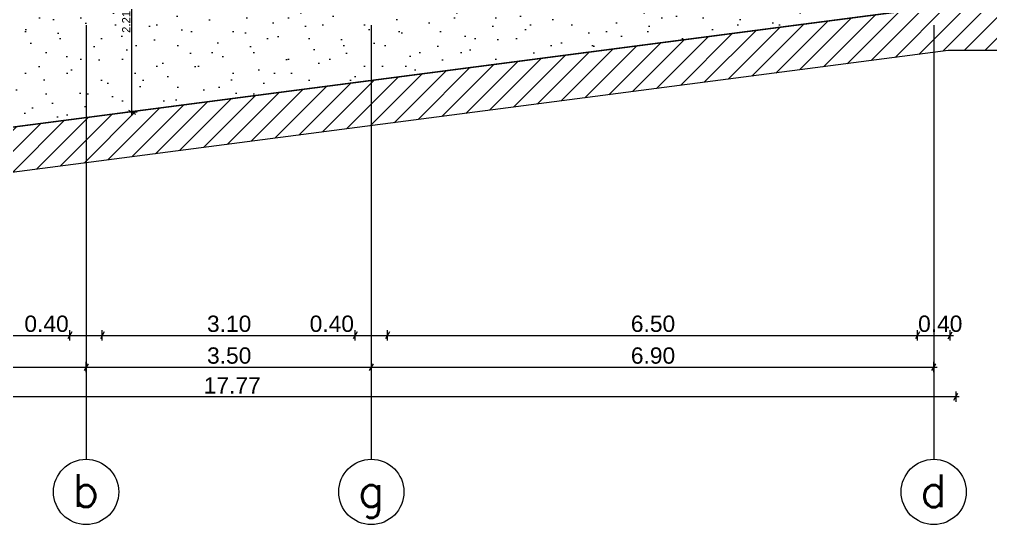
# Model space of a CAD drawing. Header units: millimetres. Extents: x 476571643 to 477489869, y 4620928210 to 4621294454.
# Drawn here: x 477409422 to 477421337, y 4621026817 to 4621033012 of the extents above; entities that cross this region are included whole.
import ezdxf

# ---------------------------------------------------------------- set-up
doc = ezdxf.new("R2010")
doc.units = ezdxf.units.MM
doc.header["$MEASUREMENT"] = 0
for name, color, linetype, lineweight in [('0_Pen_No__42_Pen_No__250_Pen_No__144', 144, 'Continuous', 0), ('2D Drafting - General_Pen_No__7_Pen_No__250', 7, 'Continuous', 0), ('2D Drafting - General_Pen_No__7_Pen_No__7', 7, 'Continuous', 0), ('a-iataki_Pen_No__5_Pen_No__5_Pen_No__142', 142, 'Continuous', 0), ('New_2D Drafting - General_Pen_No__30_Pen_No__9_Pen_No__9_Pen_No__42', 250, 'Continuous', 0), ('New_2D Drafting - General_Pen_No__30_Pen_No__9_Pen_No__9_Pen_No__7', 7, 'Continuous', 0), ('zoma_Pen_No__1', 1, 'Continuous', 0), ('zoma_Pen_No__142', 142, 'Continuous', 0), ('zoma_Pen_No__5_Pen_No__144', 144, 'Continuous', 0)]:
    doc.layers.add(name, color=color, linetype=linetype, lineweight=lineweight)
doc.layers.add('zoma', color=7, linetype='Continuous')
doc.styles.add('GENERATED_STYLE_2', font='arial.ttf')
doc.dimstyles.new('GENERATED_STYLE__3', dxfattribs={"dimtxt": 200, "dimasz": 64.421331, "dimexe": 0.18, "dimexo": 3, "dimgap": 0.09, "dimtad": 1, "dimtih": 1, "dimtoh": 1, "dimlfac": 0.001, "dimzin": 0, "dimdsep": 46, "dimtxsty": 'GENERATED_STYLE_2', "dimblk": 'ARROWHEAD_2', "dimblk1": 'ARROWHEAD_2', "dimblk2": 'ARROWHEAD_2', "dimcen": 0.09, "dimclrd": 142, "dimclre": 142, "dimclrt": 142, "dimadec": 0, "dimazin": 0, "dimtfac": 1, "dimtdec": 4, "dimtmove": 0, "dimatfit": 3, "dimfxl": 1, "dimtolj": 1, "dimtzin": 0, "dimarcsym": 0})
doc.dimstyles.new('GENERATED_STYLE__32', dxfattribs={"dimtxt": 100, "dimasz": 64.421331, "dimexe": 0.18, "dimexo": 3, "dimgap": 0.09, "dimtad": 1, "dimlfac": 0.001, "dimzin": 0, "dimdsep": 46, "dimtxsty": 'GENERATED_STYLE_2', "dimblk": 'ARROWHEAD_2', "dimblk1": 'ARROWHEAD_2', "dimblk2": 'ARROWHEAD_2', "dimcen": 0.09, "dimclrd": 142, "dimclre": 142, "dimclrt": 142, "dimadec": 0, "dimazin": 0, "dimtfac": 1, "dimtdec": 4, "dimtmove": 0, "dimatfit": 3, "dimfxl": 1, "dimtolj": 1, "dimtzin": 0, "dimarcsym": 0})
doc.dimstyles.new('GENERATED_STYLE__4', dxfattribs={"dimtxt": 200, "dimasz": 64.421331, "dimexe": 0.18, "dimexo": 3, "dimgap": 0.09, "dimtad": 1, "dimtih": 1, "dimtoh": 1, "dimlfac": 0.001, "dimzin": 0, "dimdsep": 46, "dimtxsty": 'GENERATED_STYLE_2', "dimblk": 'ARROWHEAD_2', "dimblk1": 'ARROWHEAD_2', "dimblk2": 'ARROWHEAD_2', "dimcen": 0.09, "dimclrd": 142, "dimclre": 142, "dimclrt": 142, "dimadec": 0, "dimazin": 0, "dimtfac": 1, "dimtdec": 4, "dimtmove": 2, "dimatfit": 3, "dimfxl": 1, "dimtolj": 1, "dimtzin": 0, "dimarcsym": 0})
doc.dimstyles.new('GENERATED_STYLE__5', dxfattribs={"dimtxt": 300, "dimasz": 152, "dimexe": 0.18, "dimexo": 3, "dimgap": 0.09, "dimtad": 1, "dimtih": 1, "dimtoh": 1, "dimlfac": 0.001, "dimzin": 0, "dimdsep": 46, "dimtxsty": 'GENERATED_STYLE_2', "dimblk": 'ARROWHEAD_2', "dimblk1": 'ARROWHEAD_2', "dimblk2": 'ARROWHEAD_2', "dimcen": 0.09, "dimclrd": 1, "dimclre": 1, "dimclrt": 1, "dimadec": 0, "dimazin": 0, "dimtfac": 1, "dimtdec": 4, "dimtmove": 0, "dimatfit": 3, "dimfxl": 1, "dimtolj": 1, "dimtzin": 0, "dimarcsym": 0})

# ---------------------------------------------------------------- blocks, each defined once
blk = doc.blocks.new('*D1080', base_point=(476844527, 4621385791))
at = {"layer": 'zoma_Pen_No__142', "color": 142, "linetype": 'Continuous', "lineweight": 0, "transparency": 16777216}
for p, q in [((477403298, 4621028747), (477403340, 4621028747)), ((477403364, 4621028790), (477403315, 4621028705)), ((477403340, 4621028684), (477403340, 4621028811)), ((477403340, 4621028747), (477410240, 4621028747)), ((477410264, 4621028790), (477410215, 4621028705)), ((477410240, 4621028684), (477410240, 4621028811))]:
    blk.add_line(p, q, dxfattribs=at)
at = {"layer": 'zoma_Pen_No__142', "color": 142, "lineweight": 0, "transparency": 16777216, "insert": (477406524, 4621028787), "char_height": 200, "attachment_point": 7, "style": 'GENERATED_STYLE_2'}
blk.add_mtext('\\A1;{\\pql;\\fArial CYR|b0|i0|c204|p34;6.90}', dxfattribs=at)
blk = doc.blocks.new('ARROWHEAD_2')
at = {"color": 0, "linetype": 'Continuous', "lineweight": 0}
for p, q in [((0, 0), (-1, 0)), ((-0.378, -0.655), (0.378, 0.655))]:
    blk.add_line(p, q, dxfattribs=at)
blk = doc.blocks.new('*D1081', base_point=(476844527, 4621385791))
at = {"layer": 'zoma_Pen_No__142', "color": 142, "linetype": 'Continuous', "lineweight": 0, "transparency": 16777216}
for p, q in [((477410264, 4621028790), (477410215, 4621028705)), ((477410240, 4621028684), (477410240, 4621028811)), ((477410240, 4621028747), (477413740, 4621028747)), ((477413764, 4621028790), (477413715, 4621028705)), ((477413740, 4621028684), (477413740, 4621028811))]:
    blk.add_line(p, q, dxfattribs=at)
at = {"layer": 'zoma_Pen_No__142', "color": 142, "lineweight": 0, "transparency": 16777216, "insert": (477411724, 4621028787), "char_height": 200, "attachment_point": 7, "style": 'GENERATED_STYLE_2'}
blk.add_mtext('\\A1;{\\pql;\\fArial CYR|b0|i0|c204|p34;3.50}', dxfattribs=at)
blk = doc.blocks.new('*D1082', base_point=(476844527, 4621385791))
at = {"layer": 'zoma_Pen_No__142', "color": 142, "linetype": 'Continuous', "lineweight": 0, "transparency": 16777216}
for p, q in [((477413764, 4621028790), (477413715, 4621028705)), ((477413740, 4621028684), (477413740, 4621028811)), ((477413740, 4621028747), (477420640, 4621028747)), ((477420615, 4621028705), (477420664, 4621028790)), ((477420640, 4621028684), (477420640, 4621028811)), ((477420640, 4621028747), (477420681, 4621028747))]:
    blk.add_line(p, q, dxfattribs=at)
at = {"layer": 'zoma_Pen_No__142', "color": 142, "lineweight": 0, "transparency": 16777216, "insert": (477416924, 4621028787), "char_height": 200, "attachment_point": 7, "style": 'GENERATED_STYLE_2'}
blk.add_mtext('\\A1;{\\pql;\\fArial CYR|b0|i0|c204|p34;6.90}', dxfattribs=at)
blk = doc.blocks.new('*D1084', base_point=(476844527, 4621385791))
at = {"layer": 'zoma_Pen_No__142', "color": 142, "linetype": 'Continuous', "lineweight": 0, "transparency": 16777216}
for p, q in [((477403564, 4621029179), (477403515, 4621029094)), ((477403540, 4621029073), (477403540, 4621029200)), ((477410064, 4621029179), (477410015, 4621029094)), ((477410040, 4621029073), (477410040, 4621029200)), ((477403540, 4621029137), (477410040, 4621029137))]:
    blk.add_line(p, q, dxfattribs=at)
at = {"layer": 'zoma_Pen_No__142', "color": 142, "lineweight": 0, "transparency": 16777216, "char_height": 200, "attachment_point": 7, "style": 'GENERATED_STYLE_2'}
for s, insert in [('\\A1;{\\pql;\\fArial CYR|b0|i0|c204|p34;6.50}', (477406524, 4621029177)), ('\\A1;{\\pql;\\fArial CYR|b0|i0|c204|p34;0.40}', (477409483, 4621029177))]:
    blk.add_mtext(s, dxfattribs=dict(at, insert=insert))
blk = doc.blocks.new('*D1085', base_point=(476844527, 4621385791))
at = {"layer": 'zoma_Pen_No__142', "color": 142, "linetype": 'Continuous', "lineweight": 0, "transparency": 16777216}
for p, q in [((477410064, 4621029179), (477410015, 4621029094)), ((477410040, 4621029073), (477410040, 4621029200)), ((477410463, 4621029179), (477410415, 4621029094)), ((477410439, 4621029073), (477410439, 4621029200)), ((477410040, 4621029137), (477410439, 4621029137))]:
    blk.add_line(p, q, dxfattribs=at)
blk = doc.blocks.new('*D1086', base_point=(476844527, 4621385791))
at = {"layer": 'zoma_Pen_No__142', "color": 142, "linetype": 'Continuous', "lineweight": 0, "transparency": 16777216}
for p, q in [((477410463, 4621029179), (477410415, 4621029094)), ((477410439, 4621029073), (477410439, 4621029200)), ((477413564, 4621029179), (477413515, 4621029094)), ((477413540, 4621029073), (477413540, 4621029200)), ((477410439, 4621029137), (477413540, 4621029137))]:
    blk.add_line(p, q, dxfattribs=at)
at = {"layer": 'zoma_Pen_No__142', "color": 142, "lineweight": 0, "transparency": 16777216, "char_height": 200, "attachment_point": 7, "style": 'GENERATED_STYLE_2'}
for s, insert in [('\\A1;{\\pql;\\fArial CYR|b0|i0|c204|p34;3.10}', (477411723, 4621029177)), ('\\A1;{\\pql;\\fArial CYR|b0|i0|c204|p34;0.40}', (477412983, 4621029177))]:
    blk.add_mtext(s, dxfattribs=dict(at, insert=insert))
blk = doc.blocks.new('*D1087', base_point=(476844527, 4621385791))
at = {"layer": 'zoma_Pen_No__142', "color": 142, "linetype": 'Continuous', "lineweight": 0, "transparency": 16777216}
for p, q in [((477413564, 4621029179), (477413515, 4621029094)), ((477413540, 4621029073), (477413540, 4621029200)), ((477413964, 4621029179), (477413915, 4621029094)), ((477413940, 4621029073), (477413940, 4621029200)), ((477413540, 4621029137), (477413940, 4621029137))]:
    blk.add_line(p, q, dxfattribs=at)
blk = doc.blocks.new('*D1088', base_point=(476844527, 4621385791))
at = {"layer": 'zoma_Pen_No__142', "color": 142, "linetype": 'Continuous', "lineweight": 0, "transparency": 16777216}
for p, q in [((477413964, 4621029179), (477413915, 4621029094)), ((477413940, 4621029073), (477413940, 4621029200)), ((477420464, 4621029179), (477420415, 4621029094)), ((477420440, 4621029073), (477420440, 4621029200)), ((477413940, 4621029137), (477420440, 4621029137))]:
    blk.add_line(p, q, dxfattribs=at)
at = {"layer": 'zoma_Pen_No__142', "color": 142, "lineweight": 0, "transparency": 16777216, "insert": (477416924, 4621029177), "char_height": 200, "attachment_point": 7, "style": 'GENERATED_STYLE_2'}
blk.add_mtext('\\A1;{\\pql;\\fArial CYR|b0|i0|c204|p34;6.50}', dxfattribs=at)
blk = doc.blocks.new('*D1089', base_point=(476844527, 4621385791))
at = {"layer": 'zoma_Pen_No__142', "color": 142, "linetype": 'Continuous', "lineweight": 0, "transparency": 16777216}
for p, q in [((477420464, 4621029179), (477420415, 4621029094)), ((477420440, 4621029073), (477420440, 4621029200)), ((477420815, 4621029094), (477420864, 4621029179)), ((477420840, 4621029073), (477420840, 4621029200)), ((477420440, 4621029137), (477420840, 4621029137)), ((477420840, 4621029137), (477420881, 4621029137))]:
    blk.add_line(p, q, dxfattribs=at)
at = {"layer": 'zoma_Pen_No__142', "color": 142, "lineweight": 0, "transparency": 16777216, "insert": (477420448, 4621029177), "char_height": 200, "attachment_point": 7, "style": 'GENERATED_STYLE_2'}
blk.add_mtext('\\A1;{\\pql;\\fArial CYR|b0|i0|c204|p34;0.40}', dxfattribs=at)
blk = doc.blocks.new('*D1090', base_point=(476844527, 4621385791))
at = {"layer": 'zoma_Pen_No__142', "color": 142, "linetype": 'Continuous', "lineweight": 0, "transparency": 16777216}
for p, q in [((477403140, 4621028384), (477403098, 4621028384)), ((477403164, 4621028427), (477403115, 4621028342)), ((477403140, 4621028448), (477403140, 4621028321)), ((477420910, 4621028384), (477403140, 4621028384)), ((477420885, 4621028342), (477420934, 4621028427)), ((477420910, 4621028448), (477420910, 4621028321)), ((477420951, 4621028384), (477420910, 4621028384))]:
    blk.add_line(p, q, dxfattribs=at)
at = {"layer": 'zoma_Pen_No__142', "color": 142, "lineweight": 0, "transparency": 16777216, "insert": (477411683, 4621028424), "char_height": 200, "attachment_point": 7, "style": 'GENERATED_STYLE_2'}
blk.add_mtext('\\A1;{\\pql;\\fArial CYR|b0|i0|c204|p34;17.77}', dxfattribs=at)
blk = doc.blocks.new('*D1729', base_point=(476844527, 4621385791))
at = {"layer": 'zoma_Pen_No__1', "color": 1, "linetype": 'Continuous', "lineweight": 0, "transparency": 16777216}
for p, q in [((477420840, 4621041515), (477420840, 4621041815)), ((477429509, 4621041515), (477429509, 4621041815)), ((477420897, 4621041765), (477420782, 4621041565)), ((477429451, 4621041565), (477429567, 4621041765)), ((477420742, 4621041665), (477420840, 4621041665)), ((477420840, 4621041665), (477429509, 4621041665)), ((477429509, 4621041665), (477429607, 4621041665))]:
    blk.add_line(p, q, dxfattribs=at)
at = {"layer": 'zoma_Pen_No__1', "color": 1, "lineweight": 0, "transparency": 16777216, "insert": (477424661, 4621041725), "char_height": 300, "attachment_point": 7, "style": 'GENERATED_STYLE_2'}
blk.add_mtext('\\A1;{\\pql;\\fArial CYR|b0|i0|c204|p34;12.79}', dxfattribs=at)
blk = doc.blocks.new('*D1784', base_point=(476844527, 4621385791))
at = {"layer": 'zoma_Pen_No__142', "color": 142, "linetype": 'Continuous', "lineweight": 0, "transparency": 16777216}
for p, q in [((477410866, 4621034086), (477410739, 4621034086)), ((477410760, 4621034111), (477410845, 4621034062)), ((477410802, 4621031873), (477410802, 4621034086)), ((477410866, 4621031873), (477410739, 4621031873)), ((477410760, 4621031897), (477410845, 4621031848)), ((477410802, 4621031831), (477410802, 4621031873))]:
    blk.add_line(p, q, dxfattribs=at)
at = {"layer": 'zoma_Pen_No__142', "color": 142, "lineweight": 0, "transparency": 16777216, "insert": (477410782, 4621032846), "char_height": 100, "attachment_point": 7, "rotation": 90, "style": 'GENERATED_STYLE_2'}
blk.add_mtext('\\A1;{\\pql;\\fArial CYR|b0|i0|c204|p34;2.21}', dxfattribs=at)

msp = doc.modelspace()

# ---------------------------------------------------------------- hatches: boundary and pattern name
at = {"layer": '2D Drafting - General_Pen_No__7_Pen_No__7', "linetype": 'Continuous', "lineweight": 0}
h = msp.add_hatch(dxfattribs=at)
h.set_pattern_fill('MASONRY_BLOCK', style=0, pattern_type=2)
h.set_pattern_definition([(45, (476844527.15, 4621385791.04), (-127.279217, 127.279217), [])])
h.paths.add_polyline_path([(477397447.492, 4621030330.28), (477397447.492, 4621030887.514), (477403139.915, 4621030886.115), (477420839.514, 4621033186.771), (477429853.107, 4621033186.771), (477429853.107, 4621032629.786), (477420818.788, 4621032629.786), (477403139.717, 4621030330.273)])
at = {"layer": 'New_2D Drafting - General_Pen_No__30_Pen_No__9_Pen_No__9_Pen_No__42', "linetype": 'Continuous', "lineweight": 0, "true_color": 0xc7c8ca}
h = msp.add_hatch(dxfattribs=at)
h.set_pattern_fill('CUT_STONE', color=9, style=0, pattern_type=2)
h.set_pattern_definition([(45, (477413739.56, 4621042195.33), (-254.5584, 254.5584), [0, -240, 0, -360]), (110, (477414539.56, 4621042195.33), (338.289, 123.127), [0, -176, 0, -304])])
h.paths.add_polyline_path([(477403139.854, 4621033186.115), (477420834.96, 4621033186.115), (477403139.915, 4621030886.115)])

# ---------------------------------------------------------------- linework, layer by layer
at = {"layer": '0_Pen_No__42_Pen_No__250_Pen_No__144', "color": 144, "linetype": 'Continuous', "lineweight": 0}
for centre in [(477410239.717, 4621027216.908), (477413739.559, 4621027216.908), (477420639.56, 4621027216.908)]:
    msp.add_circle(centre, 400, dxfattribs=at)
at = {"layer": '2D Drafting - General_Pen_No__7_Pen_No__250', "color": 7, "linetype": 'Continuous', "lineweight": 0, "flags": 128}
msp.add_lwpolyline([(477397447.492, 4621030330.28), (477397447.492, 4621030887.514), (477403139.915, 4621030886.115), (477420839.514, 4621033186.771), (477429853.107, 4621033186.771), (477429853.107, 4621032629.786), (477420818.788, 4621032629.786), (477403139.717, 4621030330.273)], close=True, dxfattribs=at)
at = {"layer": 'New_2D Drafting - General_Pen_No__30_Pen_No__9_Pen_No__9_Pen_No__7', "color": 7, "linetype": 'Continuous', "lineweight": 0, "flags": 128}
msp.add_lwpolyline([(477403139.854, 4621033186.115), (477420834.96, 4621033186.115), (477403139.915, 4621030886.115)], close=True, dxfattribs=at)
at = {"layer": 'zoma_Pen_No__5_Pen_No__144', "color": 144, "linetype": 'Continuous', "lineweight": 0}
for p, q in [((477410239.717, 4621032941.732), (477410239.717, 4621027616.908)), ((477413739.56, 4621032941.732), (477413739.56, 4621027616.908)), ((477420639.56, 4621032941.732), (477420639.56, 4621027616.908))]:
    msp.add_line(p, q, dxfattribs=at)

# ---------------------------------------------------------------- texts
at = {"layer": 'a-iataki_Pen_No__5_Pen_No__5_Pen_No__142', "color": 142, "linetype": 'Continuous', "lineweight": 0, "char_height": 400, "attachment_point": 1}
for s, insert in [('\\A1;{\\pql;\\Ftxt.shx;b}', (477410075.717, 4621027433.361)), ('\\A1;{\\pql;\\Ftxt.shx;d}', (477420475.434, 4621027432.161)), ('\\A1;{\\pql;\\Ftxt.shx;g}', (477413575.559, 4621027433.361))]:
    msp.add_mtext(s, dxfattribs=dict(at, insert=insert))

# ---------------------------------------------------------------- dimensions: what is measured, and where the dimension line sits
at = {"layer": 'zoma', "color": 142, "linetype": 'Continuous', "lineweight": 0}
for base, p1, p2, dimstyle, picture, middle in [((477410039.717, 4621029136.643), (477403539.843, 4621053295.038), (477410039.717, 4621053295.038), 'GENERATED_STYLE__3', '*D1084', (477406783.487, 4621029276.643)), ((477410439.012, 4621029136.643), (477410039.717, 4621053295.038), (477410439.012, 4621029446.482), 'GENERATED_STYLE__3', '*D1085', (477409742.869, 4621029276.643)), ((477420639.56, 4621028747.228), (477413739.56, 4621029611.359), (477420639.56, 4621029912.8), 'GENERATED_STYLE__3', '*D1082', (477417183.267, 4621028887.228)), ((477413739.56, 4621028747.228), (477410239.717, 4621028384.215), (477413739.56, 4621029611.359), 'GENERATED_STYLE__3', '*D1081', (477411983.345, 4621028887.228)), ((477413539.56, 4621029136.643), (477410439.012, 4621029446.482), (477413539.56, 4621029446.482), 'GENERATED_STYLE__3', '*D1086', (477411982.993, 4621029276.643)), ((477413939.56, 4621029136.643), (477413539.56, 4621029446.482), (477413939.56, 4621029446.482), 'GENERATED_STYLE__3', '*D1087', (477413242.712, 4621029276.643)), ((477420439.56, 4621029136.643), (477413939.56, 4621029446.482), (477420439.56, 4621029446.482), 'GENERATED_STYLE__3', '*D1088', (477417183.267, 4621029276.643)), ((477420839.56, 4621029136.643), (477420439.56, 4621029446.482), (477420839.56, 4621029446.482), 'GENERATED_STYLE__4', '*D1089', (477420708.185, 4621029276.643)), ((477410239.717, 4621028747.228), (477403339.843, 4621028666.844), (477410239.717, 4621028384.215), 'GENERATED_STYLE__3', '*D1080', (477406783.487, 4621028887.228))]:
    dim = msp.add_linear_dim(base=base, p1=p1, p2=p2, dimstyle=dimstyle, dxfattribs=at)
    dim.commit()
    dim.dimension.update_dxf_attribs({"geometry": picture, "text_midpoint": middle, "dimtype": 160})
at = {"layer": 'zoma', "color": 1, "linetype": 'Continuous', "lineweight": 0}
dim = msp.add_linear_dim(base=(477429508.85, 4621041665.359), p1=(477420839.56, 4621029136.643), p2=(477429508.85, 4621041943.47), text='12.79', dimstyle='GENERATED_STYLE__5', dxfattribs=at)
dim.commit()
dim.dimension.update_dxf_attribs({"geometry": '*D1729', "text_midpoint": (477425165.292, 4621041875.359), "dimtype": 160})
at = {"layer": 'zoma', "color": 142, "linetype": 'Continuous', "lineweight": 0}
dim = msp.add_linear_dim(base=(477410802.145, 4621034086.114), p1=(477410689.749, 4621031872.602), p2=(477411055.362, 4621034086.114), angle=90, dimstyle='GENERATED_STYLE__32', dxfattribs=at)
dim.commit()
dim.dimension.update_dxf_attribs({"geometry": '*D1784', "text_midpoint": (477410732.145, 4621032976.212), "dimtype": 160, "text_rotation": 90})
dim = msp.add_linear_dim(base=(477403139.843, 4621028384.215), p1=(477420909.921, 4621030855.94), p2=(477403139.843, 4621029136.643), angle=180, dimstyle='GENERATED_STYLE__3', dxfattribs=at)
dim.commit()
dim.dimension.update_dxf_attribs({"geometry": '*D1090', "text_midpoint": (477412018.94, 4621028524.215), "dimtype": 160})

doc.saveas('drawing.dxf')
